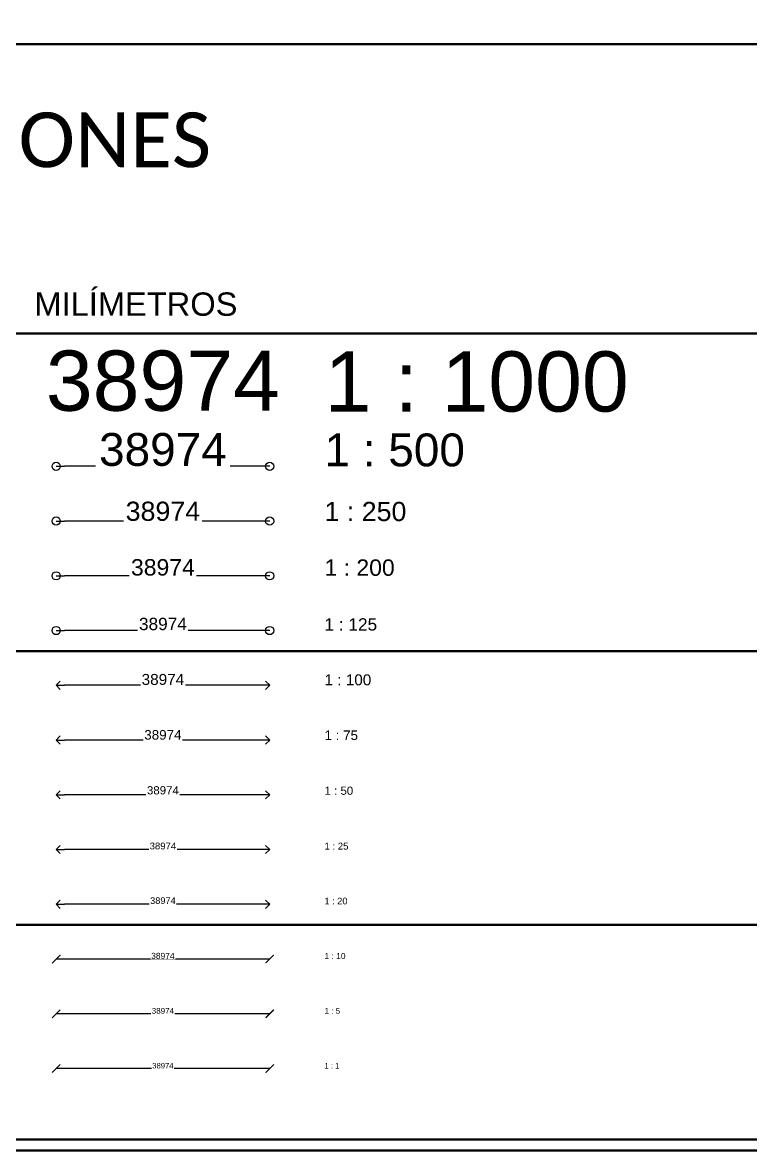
# Paper-space layout 'Dimensiones_cajasXM' of a CAD drawing. Header units: metres. Extents: x -968 to 2373, y -423 to 894.
# Drawn here: x -447.1 to -314.2, y -422.6 to -216.6 of the extents above; entities that cross this region are included whole.
import ezdxf

# ---------------------------------------------------------------- set-up
doc = ezdxf.new("R2010")
doc.units = ezdxf.units.M
doc.layers.get('0').update_dxf_attribs({"color": 255, "plot": 0})
doc.layers.get('Defpoints').update_dxf_attribs({"color": 255})
doc.layers.add('G-Title_layouts', color=7, linetype='Continuous', lineweight=50, true_color=0x323232)
doc.styles.get("Standard").update_dxf_attribs({"font": 'Candara.ttf'})
doc.styles.add('T1-1', font='Arial.ttf', dxfattribs={"height": 1})
doc.styles.add('T1-10', font='Arial.ttf', dxfattribs={"height": 1.1})
doc.styles.add('T1-100', font='Arial.ttf', dxfattribs={"height": 2})
doc.styles.add('T1-1000', font='Arial.ttf', dxfattribs={"height": 11})
doc.styles.add('T1-125', font='Arial.ttf', dxfattribs={"height": 2.25})
doc.styles.add('T1-20', font='Arial.ttf', dxfattribs={"height": 1.2})
doc.styles.add('T1-200', font='Arial.ttf', dxfattribs={"height": 3})
doc.styles.add('T1-25', font='Arial.ttf', dxfattribs={"height": 1.25})
doc.styles.add('T1-250', font='Arial.ttf', dxfattribs={"height": 3.5})
doc.styles.add('T1-5', font='Arial.ttf', dxfattribs={"height": 1.05})
doc.styles.add('T1-50', font='Arial.ttf', dxfattribs={"height": 1.5})
doc.styles.add('T1-500', font='Arial.ttf', dxfattribs={"height": 6})
doc.styles.add('T1-75', font='Arial.ttf', dxfattribs={"height": 1.75})
doc.dimstyles.new('CTDi 1-1 mm', dxfattribs={"dimtxt": 1, "dimasz": 0.001, "dimexe": 0, "dimexo": 0, "dimgap": 0.001, "dimtad": 1, "dimdec": 0, "dimlfac": 100, "dimzin": 0, "dimdsep": 46, "dimtxsty": 'T1-1', "dimcen": 0.01, "dimclrd": 167, "dimclre": 167, "dimclrt": 136, "dimadec": 0, "dimazin": 0, "dimtfac": 1, "dimtdec": 0, "dimtofl": 0, "dimtmove": 0, "dimatfit": 3, "dimfxl": 1, "dimtfill": 1, "dimtolj": 1, "dimtzin": 0, "dimarcsym": 0})
doc.dimstyles.new('CTDi 1-10 mm', dxfattribs={"dimtxt": 1.1, "dimasz": 0.01, "dimexe": 0, "dimexo": 0, "dimgap": 0.01, "dimtad": 1, "dimdec": 0, "dimlfac": 100, "dimzin": 0, "dimdsep": 46, "dimtxsty": 'T1-10', "dimcen": 0.1, "dimclrd": 167, "dimclre": 167, "dimclrt": 136, "dimadec": 0, "dimazin": 0, "dimtfac": 1, "dimtdec": 0, "dimtofl": 0, "dimtmove": 0, "dimatfit": 3, "dimfxl": 1, "dimtfill": 1, "dimtolj": 1, "dimtzin": 0, "dimarcsym": 0})
doc.dimstyles.new('CTDi 1-100 mm', dxfattribs={"dimtxt": 2, "dimasz": 0.15, "dimexe": 0, "dimexo": 0, "dimgap": 0.05, "dimtad": 1, "dimdec": 0, "dimlfac": 100, "dimzin": 0, "dimdsep": 46, "dimtxsty": 'T1-100', "dimcen": 0.2, "dimclrd": 167, "dimclre": 167, "dimclrt": 136, "dimadec": 0, "dimazin": 0, "dimtfac": 1, "dimtdec": 0, "dimtofl": 0, "dimtmove": 0, "dimatfit": 3, "dimfxl": 1, "dimtfill": 1, "dimtolj": 1, "dimtzin": 0, "dimarcsym": 0})
doc.dimstyles.new('CTDi 1-1000 mm', dxfattribs={"dimtxt": 11, "dimasz": 0.5, "dimexe": 0, "dimexo": 0, "dimgap": 0, "dimtad": 1, "dimdec": 0, "dimlfac": 100, "dimzin": 0, "dimdsep": 46, "dimtxsty": 'T1-1000', "dimcen": 3, "dimclrd": 167, "dimclre": 167, "dimclrt": 136, "dimadec": 0, "dimazin": 0, "dimtfac": 1, "dimtdec": 0, "dimtofl": 0, "dimtmove": 0, "dimatfit": 3, "dimfxl": 1, "dimtfill": 1, "dimtolj": 1, "dimtzin": 0, "dimarcsym": 0})
doc.dimstyles.new('CTDi 1-125 mm', dxfattribs={"dimtxt": 2.25, "dimasz": 0.15, "dimexe": 0, "dimexo": 0, "dimgap": 0.05, "dimtad": 1, "dimdec": 0, "dimlfac": 100, "dimzin": 0, "dimdsep": 46, "dimtxsty": 'T1-125', "dimcen": 0.2, "dimclrd": 167, "dimclre": 167, "dimclrt": 136, "dimadec": 0, "dimazin": 0, "dimtfac": 1, "dimtdec": 0, "dimtofl": 0, "dimtmove": 0, "dimatfit": 3, "dimfxl": 1, "dimtfill": 1, "dimtolj": 1, "dimtzin": 0, "dimarcsym": 0})
doc.dimstyles.new('CTDi 1-200 mm', dxfattribs={"dimtxt": 3, "dimasz": 0.25, "dimexe": 0, "dimexo": 0, "dimgap": 0.01, "dimtad": 1, "dimdec": 0, "dimlfac": 100, "dimzin": 0, "dimdsep": 46, "dimtxsty": 'T1-200', "dimcen": 0.2, "dimclrd": 167, "dimclre": 167, "dimclrt": 136, "dimadec": 0, "dimazin": 0, "dimtfac": 1, "dimtdec": 0, "dimtofl": 0, "dimtmove": 0, "dimatfit": 3, "dimfxl": 1, "dimtfill": 1, "dimtolj": 1, "dimtzin": 0, "dimarcsym": 0})
doc.dimstyles.new('CTDi 1-25 mm', dxfattribs={"dimtxt": 1.25, "dimasz": 0.04, "dimexe": 0, "dimexo": 0, "dimgap": 0.01, "dimtad": 1, "dimdec": 0, "dimlfac": 100, "dimzin": 0, "dimdsep": 46, "dimtxsty": 'T1-25', "dimcen": 0.1, "dimclrd": 167, "dimclre": 167, "dimclrt": 136, "dimadec": 0, "dimazin": 0, "dimtfac": 1, "dimtdec": 0, "dimtofl": 0, "dimtmove": 0, "dimatfit": 3, "dimfxl": 1, "dimtfill": 1, "dimtolj": 1, "dimtzin": 0, "dimarcsym": 0})
doc.dimstyles.new('CTDi 1-250 mm', dxfattribs={"dimtxt": 3.5, "dimasz": 0.3, "dimexe": 0, "dimexo": 0, "dimgap": 0, "dimtad": 1, "dimdec": 0, "dimlfac": 100, "dimzin": 0, "dimdsep": 46, "dimtxsty": 'T1-250', "dimcen": 0.2, "dimclrd": 167, "dimclre": 167, "dimclrt": 136, "dimadec": 0, "dimazin": 0, "dimtfac": 1, "dimtdec": 0, "dimtofl": 0, "dimtmove": 0, "dimatfit": 3, "dimfxl": 1, "dimtfill": 1, "dimtolj": 1, "dimtzin": 0, "dimarcsym": 0})
doc.dimstyles.new('CTDi 1-5 mm', dxfattribs={"dimtxt": 1.05, "dimasz": 0.008, "dimexe": 0, "dimexo": 0, "dimgap": 0.001, "dimtad": 1, "dimdec": 0, "dimlfac": 100, "dimzin": 0, "dimdsep": 46, "dimtxsty": 'T1-5', "dimcen": 0.01, "dimclrd": 167, "dimclre": 167, "dimclrt": 136, "dimadec": 0, "dimazin": 0, "dimtfac": 1, "dimtdec": 0, "dimtofl": 0, "dimtmove": 0, "dimatfit": 3, "dimfxl": 1, "dimtfill": 1, "dimtolj": 1, "dimtzin": 0, "dimarcsym": 0})
doc.dimstyles.new('CTDi 1-500 mm', dxfattribs={"dimtxt": 6, "dimasz": 0.25, "dimexe": 0, "dimexo": 0, "dimgap": 0, "dimtad": 1, "dimdec": 0, "dimlfac": 100, "dimzin": 0, "dimdsep": 46, "dimtxsty": 'T1-500', "dimcen": 0.5, "dimclrd": 167, "dimclre": 167, "dimclrt": 136, "dimadec": 0, "dimazin": 0, "dimtfac": 1, "dimtdec": 0, "dimtofl": 0, "dimtmove": 0, "dimatfit": 3, "dimfxl": 1, "dimtfill": 1, "dimtolj": 1, "dimtzin": 0, "dimarcsym": 0})
doc.dimstyles.new('CTDi 1-75 mm', dxfattribs={"dimtxt": 1.75, "dimasz": 0.1, "dimexe": 0, "dimexo": 0, "dimgap": 0.05, "dimtad": 1, "dimdec": 0, "dimlfac": 100, "dimzin": 0, "dimdsep": 46, "dimtxsty": 'T1-75', "dimcen": 0.2, "dimclrd": 167, "dimclre": 167, "dimclrt": 136, "dimadec": 0, "dimazin": 0, "dimtfac": 1, "dimtdec": 0, "dimtofl": 0, "dimtmove": 0, "dimatfit": 3, "dimfxl": 1, "dimtfill": 1, "dimtolj": 1, "dimtzin": 0, "dimarcsym": 0})

# ---------------------------------------------------------------- blocks, each defined once
blk = doc.blocks.new('_ArchTick')
at = {"color": 0, "linetype": 'ByBlock', "const_width": 0.15}
blk.add_lwpolyline([(-0.5, -0.5), (0.5, 0.5)], dxfattribs=at)
blk = doc.blocks.new('*D240')
at = {"layer": 'Defpoints', "color": 0, "transparency": 16777216}
for p in [(-440.95, -407.63), (-440.95, -407.63), (-401.98, -407.63)]:
    blk.add_point(p, dxfattribs=at)
at = {"layer": 'G-Title_layouts', "color": 167, "lineweight": -2, "transparency": 16777216}
blk.add_line((-401.98, -407.63), (-440.95, -407.63), dxfattribs=at)
at = {"layer": 'G-Title_layouts', "color": 167, "lineweight": -2, "transparency": 16777216, "xscale": 1.5, "yscale": 1.5, "zscale": 1.5, "rotation": 180}
blk.add_blockref('_ArchTick', (-440.95, -407.63), dxfattribs=at)
at = {"layer": 'G-Title_layouts', "color": 167, "lineweight": -2, "transparency": 16777216, "xscale": 1.5, "yscale": 1.5, "zscale": 1.5}
blk.add_blockref('_ArchTick', (-401.98, -407.63), dxfattribs=at)
at = {"layer": 'G-Title_layouts', "color": 136, "transparency": 16777216, "insert": (-421.47, -407.12), "char_height": 1, "attachment_point": 5, "style": 'T1-1', "bg_fill": 3, "box_fill_scale": 1.1, "bg_fill_color": 256, "bg_fill_true_color": 13158600, "bg_fill_transparency": 0}
blk.add_mtext('\\A1;38974', dxfattribs=at)
blk = doc.blocks.new('*D241')
at = {"layer": 'Defpoints', "color": 0, "transparency": 16777216}
for p in [(-440.95, -397.63), (-440.95, -397.63), (-401.98, -397.63)]:
    blk.add_point(p, dxfattribs=at)
at = {"layer": 'G-Title_layouts', "color": 167, "lineweight": -2, "transparency": 16777216}
blk.add_line((-401.98, -397.63), (-440.95, -397.63), dxfattribs=at)
at = {"layer": 'G-Title_layouts', "color": 167, "lineweight": -2, "transparency": 16777216, "xscale": 1.5, "yscale": 1.5, "zscale": 1.5, "rotation": 180}
blk.add_blockref('_ArchTick', (-440.95, -397.63), dxfattribs=at)
at = {"layer": 'G-Title_layouts', "color": 167, "lineweight": -2, "transparency": 16777216, "xscale": 1.5, "yscale": 1.5, "zscale": 1.5}
blk.add_blockref('_ArchTick', (-401.98, -397.63), dxfattribs=at)
at = {"layer": 'G-Title_layouts', "color": 136, "transparency": 16777216, "insert": (-421.47, -397.1), "char_height": 1.05, "attachment_point": 5, "style": 'T1-5', "bg_fill": 3, "box_fill_scale": 1.1, "bg_fill_color": 256, "bg_fill_true_color": 13158600, "bg_fill_transparency": 0}
blk.add_mtext('\\A1;38974', dxfattribs=at)
blk = doc.blocks.new('*D242')
at = {"layer": 'Defpoints', "color": 0, "transparency": 16777216}
for p in [(-440.95, -387.63), (-440.95, -387.63), (-401.98, -387.63)]:
    blk.add_point(p, dxfattribs=at)
at = {"layer": 'G-Title_layouts', "color": 167, "lineweight": -2, "transparency": 16777216}
blk.add_line((-401.98, -387.63), (-440.95, -387.63), dxfattribs=at)
at = {"layer": 'G-Title_layouts', "color": 167, "lineweight": -2, "transparency": 16777216, "xscale": 1.5, "yscale": 1.5, "zscale": 1.5, "rotation": 180}
blk.add_blockref('_ArchTick', (-440.95, -387.63), dxfattribs=at)
at = {"layer": 'G-Title_layouts', "color": 167, "lineweight": -2, "transparency": 16777216, "xscale": 1.5, "yscale": 1.5, "zscale": 1.5}
blk.add_blockref('_ArchTick', (-401.98, -387.63), dxfattribs=at)
at = {"layer": 'G-Title_layouts', "color": 136, "transparency": 16777216, "insert": (-421.47, -387.06), "char_height": 1.1, "attachment_point": 5, "style": 'T1-10', "bg_fill": 3, "box_fill_scale": 1.1, "bg_fill_color": 256, "bg_fill_true_color": 13158600, "bg_fill_transparency": 0}
blk.add_mtext('\\A1;38974', dxfattribs=at)
blk = doc.blocks.new('_Open90')
at = {"color": 0, "linetype": 'ByBlock', "lineweight": -2}
for p, q in [((0, 0), (-1, 0)), ((-0.5, 0.5), (0, 0)), ((0, 0), (-0.5, -0.5))]:
    blk.add_line(p, q, dxfattribs=at)
blk = doc.blocks.new('*D243')
at = {"layer": 'Defpoints', "color": 0, "transparency": 16777216}
for p in [(-440.95, -367.63), (-440.95, -367.63), (-401.98, -367.63)]:
    blk.add_point(p, dxfattribs=at)
at = {"layer": 'G-Title_layouts', "color": 167, "lineweight": -2, "transparency": 16777216}
blk.add_line((-403.48, -367.63), (-439.45, -367.63), dxfattribs=at)
at = {"layer": 'G-Title_layouts', "color": 167, "lineweight": -2, "transparency": 16777216, "xscale": 1.5, "yscale": 1.5, "zscale": 1.5, "rotation": 180}
blk.add_blockref('_Open90', (-440.95, -367.63), dxfattribs=at)
at = {"layer": 'G-Title_layouts', "color": 167, "lineweight": -2, "transparency": 16777216, "xscale": 1.5, "yscale": 1.5, "zscale": 1.5}
blk.add_blockref('_Open90', (-401.98, -367.63), dxfattribs=at)
at = {"layer": 'G-Title_layouts', "color": 136, "transparency": 16777216, "insert": (-421.47, -366.99), "char_height": 1.25, "attachment_point": 5, "style": 'T1-25', "bg_fill": 3, "box_fill_scale": 1.1, "bg_fill_color": 256, "bg_fill_true_color": 13158600, "bg_fill_transparency": 0}
blk.add_mtext('\\A1;38974', dxfattribs=at)
blk = doc.blocks.new('*D244')
at = {"layer": 'Defpoints', "color": 0, "transparency": 16777216}
for p in [(-440.95, -337.63), (-440.95, -337.63), (-401.98, -337.63)]:
    blk.add_point(p, dxfattribs=at)
at = {"layer": 'G-Title_layouts', "color": 167, "lineweight": -2, "transparency": 16777216}
blk.add_line((-403.48, -337.63), (-439.45, -337.63), dxfattribs=at)
at = {"layer": 'G-Title_layouts', "color": 167, "lineweight": -2, "transparency": 16777216, "xscale": 1.5, "yscale": 1.5, "zscale": 1.5, "rotation": 180}
blk.add_blockref('_Open90', (-440.95, -337.63), dxfattribs=at)
at = {"layer": 'G-Title_layouts', "color": 167, "lineweight": -2, "transparency": 16777216, "xscale": 1.5, "yscale": 1.5, "zscale": 1.5}
blk.add_blockref('_Open90', (-401.98, -337.63), dxfattribs=at)
at = {"layer": 'G-Title_layouts', "color": 136, "transparency": 16777216, "insert": (-421.47, -336.57), "char_height": 2, "attachment_point": 5, "style": 'T1-100', "bg_fill": 3, "box_fill_scale": 1.1, "bg_fill_color": 256, "bg_fill_true_color": 13158600, "bg_fill_transparency": 0}
blk.add_mtext('\\A1;38974', dxfattribs=at)
blk = doc.blocks.new('*D245')
at = {"layer": 'Defpoints', "color": 0, "transparency": 16777216}
for p in [(-440.95, -347.63), (-440.95, -347.63), (-401.98, -347.63)]:
    blk.add_point(p, dxfattribs=at)
at = {"layer": 'G-Title_layouts', "color": 167, "lineweight": -2, "transparency": 16777216}
blk.add_line((-403.48, -347.63), (-439.45, -347.63), dxfattribs=at)
at = {"layer": 'G-Title_layouts', "color": 167, "lineweight": -2, "transparency": 16777216, "xscale": 1.5, "yscale": 1.5, "zscale": 1.5, "rotation": 180}
blk.add_blockref('_Open90', (-440.95, -347.63), dxfattribs=at)
at = {"layer": 'G-Title_layouts', "color": 167, "lineweight": -2, "transparency": 16777216, "xscale": 1.5, "yscale": 1.5, "zscale": 1.5}
blk.add_blockref('_Open90', (-401.98, -347.63), dxfattribs=at)
at = {"layer": 'G-Title_layouts', "color": 136, "transparency": 16777216, "insert": (-421.47, -346.69), "char_height": 1.75, "attachment_point": 5, "style": 'T1-75', "bg_fill": 3, "box_fill_scale": 1.1, "bg_fill_color": 256, "bg_fill_true_color": 13158600, "bg_fill_transparency": 0}
blk.add_mtext('\\A1;38974', dxfattribs=at)
blk = doc.blocks.new('_Origin')
at = {"color": 0, "linetype": 'ByBlock', "lineweight": -2}
blk.add_line((0, 0), (-1, 0), dxfattribs=at)
blk.add_circle((0, 0), 0.5, dxfattribs=at)
blk = doc.blocks.new('*D246')
at = {"layer": 'Defpoints', "color": 0, "transparency": 16777216}
for p in [(-440.95, -327.63), (-440.95, -327.63), (-401.98, -327.63)]:
    blk.add_point(p, dxfattribs=at)
at = {"layer": 'G-Title_layouts', "color": 167, "lineweight": -2, "transparency": 16777216}
blk.add_line((-403.48, -327.63), (-439.45, -327.63), dxfattribs=at)
at = {"layer": 'G-Title_layouts', "color": 167, "lineweight": -2, "transparency": 16777216, "xscale": 1.5, "yscale": 1.5, "zscale": 1.5, "rotation": 180}
blk.add_blockref('_Origin', (-440.95, -327.63), dxfattribs=at)
at = {"layer": 'G-Title_layouts', "color": 167, "lineweight": -2, "transparency": 16777216, "xscale": 1.5, "yscale": 1.5, "zscale": 1.5}
blk.add_blockref('_Origin', (-401.98, -327.63), dxfattribs=at)
at = {"layer": 'G-Title_layouts', "color": 136, "transparency": 16777216, "insert": (-421.47, -326.44), "char_height": 2.25, "attachment_point": 5, "style": 'T1-125', "bg_fill": 3, "box_fill_scale": 1.1, "bg_fill_color": 256, "bg_fill_true_color": 13158600, "bg_fill_transparency": 0}
blk.add_mtext('\\A1;38974', dxfattribs=at)
blk = doc.blocks.new('*D247')
at = {"layer": 'Defpoints', "color": 0, "transparency": 16777216}
for p in [(-440.95, -317.63), (-440.95, -317.63), (-401.98, -317.63)]:
    blk.add_point(p, dxfattribs=at)
at = {"layer": 'G-Title_layouts', "color": 167, "lineweight": -2, "transparency": 16777216}
blk.add_line((-403.48, -317.63), (-439.45, -317.63), dxfattribs=at)
at = {"layer": 'G-Title_layouts', "color": 167, "lineweight": -2, "transparency": 16777216, "xscale": 1.5, "yscale": 1.5, "zscale": 1.5, "rotation": 180}
blk.add_blockref('_Origin', (-440.95, -317.63), dxfattribs=at)
at = {"layer": 'G-Title_layouts', "color": 167, "lineweight": -2, "transparency": 16777216, "xscale": 1.5, "yscale": 1.5, "zscale": 1.5}
blk.add_blockref('_Origin', (-401.98, -317.63), dxfattribs=at)
at = {"layer": 'G-Title_layouts', "color": 136, "transparency": 16777216, "insert": (-421.47, -316.1), "char_height": 3, "attachment_point": 5, "style": 'T1-200', "bg_fill": 3, "box_fill_scale": 1.1, "bg_fill_color": 256, "bg_fill_true_color": 13158600, "bg_fill_transparency": 0}
blk.add_mtext('\\A1;38974', dxfattribs=at)
blk = doc.blocks.new('*D248')
at = {"layer": 'Defpoints', "color": 0, "transparency": 16777216}
for p in [(-440.95, -307.63), (-440.95, -307.63), (-401.98, -307.63)]:
    blk.add_point(p, dxfattribs=at)
at = {"layer": 'G-Title_layouts', "color": 167, "lineweight": -2, "transparency": 16777216}
blk.add_line((-403.48, -307.63), (-439.45, -307.63), dxfattribs=at)
at = {"layer": 'G-Title_layouts', "color": 167, "lineweight": -2, "transparency": 16777216, "xscale": 1.5, "yscale": 1.5, "zscale": 1.5, "rotation": 180}
blk.add_blockref('_Origin', (-440.95, -307.63), dxfattribs=at)
at = {"layer": 'G-Title_layouts', "color": 167, "lineweight": -2, "transparency": 16777216, "xscale": 1.5, "yscale": 1.5, "zscale": 1.5}
blk.add_blockref('_Origin', (-401.98, -307.63), dxfattribs=at)
at = {"layer": 'G-Title_layouts', "color": 136, "transparency": 16777216, "insert": (-421.47, -305.86), "char_height": 3.5, "attachment_point": 5, "style": 'T1-250', "bg_fill": 3, "box_fill_scale": 1.1, "bg_fill_color": 256, "bg_fill_true_color": 13158600, "bg_fill_transparency": 0}
blk.add_mtext('\\A1;38974', dxfattribs=at)
blk = doc.blocks.new('*D249')
at = {"layer": 'Defpoints', "color": 0, "transparency": 16777216}
for p in [(-440.95, -297.63), (-440.95, -297.63), (-401.98, -297.63)]:
    blk.add_point(p, dxfattribs=at)
at = {"layer": 'G-Title_layouts', "color": 167, "lineweight": -2, "transparency": 16777216}
blk.add_line((-403.48, -297.63), (-439.45, -297.63), dxfattribs=at)
at = {"layer": 'G-Title_layouts', "color": 167, "lineweight": -2, "transparency": 16777216, "xscale": 1.5, "yscale": 1.5, "zscale": 1.5, "rotation": 180}
blk.add_blockref('_Origin', (-440.95, -297.63), dxfattribs=at)
at = {"layer": 'G-Title_layouts', "color": 167, "lineweight": -2, "transparency": 16777216, "xscale": 1.5, "yscale": 1.5, "zscale": 1.5}
blk.add_blockref('_Origin', (-401.98, -297.63), dxfattribs=at)
at = {"layer": 'G-Title_layouts', "color": 136, "transparency": 16777216, "insert": (-421.47, -294.59), "char_height": 6, "attachment_point": 5, "style": 'T1-500', "bg_fill": 3, "box_fill_scale": 1.1, "bg_fill_color": 256, "bg_fill_true_color": 13158600, "bg_fill_transparency": 0}
blk.add_mtext('\\A1;38974', dxfattribs=at)
blk = doc.blocks.new('*D250')
at = {"layer": 'G-Title_layouts', "color": 167, "lineweight": -2, "transparency": 16777216}
blk.add_line((-403.48, -287.63), (-439.45, -287.63), dxfattribs=at)
at = {"layer": 'G-Title_layouts', "color": 167, "lineweight": -2, "transparency": 16777216, "xscale": 1.5, "yscale": 1.5, "zscale": 1.5, "rotation": 180}
blk.add_blockref('_Origin', (-440.95, -287.63), dxfattribs=at)
at = {"layer": 'G-Title_layouts', "color": 167, "lineweight": -2, "transparency": 16777216, "xscale": 1.5, "yscale": 1.5, "zscale": 1.5}
blk.add_blockref('_Origin', (-401.98, -287.63), dxfattribs=at)
at = {"layer": 'G-Title_layouts', "color": 136, "transparency": 16777216, "insert": (-421.47, -282.06), "char_height": 11, "attachment_point": 5, "style": 'T1-1000', "bg_fill": 3, "box_fill_scale": 1.1, "bg_fill_color": 256, "bg_fill_true_color": 13158600, "bg_fill_transparency": 0}
blk.add_mtext('\\A1;38974', dxfattribs=at)
at = {"layer": 'Defpoints', "color": 0, "transparency": 16777216}
for p in [(-440.95, -287.63), (-440.95, -287.63), (-401.98, -287.63)]:
    blk.add_point(p, dxfattribs=at)
blk = doc.blocks.new('*D252')
at = {"layer": 'Defpoints', "color": 0, "transparency": 16777216}
for p in [(-440.95, -357.63), (-440.95, -357.63), (-401.98, -357.63)]:
    blk.add_point(p, dxfattribs=at)
at = {"layer": 'G-Title_layouts', "color": 167, "lineweight": -2, "transparency": 16777216}
blk.add_line((-403.48, -357.63), (-439.45, -357.63), dxfattribs=at)
at = {"layer": 'G-Title_layouts', "color": 167, "lineweight": -2, "transparency": 16777216, "xscale": 1.5, "yscale": 1.5, "zscale": 1.5, "rotation": 180}
blk.add_blockref('_Open90', (-440.95, -357.63), dxfattribs=at)
at = {"layer": 'G-Title_layouts', "color": 167, "lineweight": -2, "transparency": 16777216, "xscale": 1.5, "yscale": 1.5, "zscale": 1.5}
blk.add_blockref('_Open90', (-401.98, -357.63), dxfattribs=at)
at = {"layer": 'G-Title_layouts', "color": 136, "transparency": 16777216, "insert": (-421.47, -356.82), "char_height": 1.5, "attachment_point": 5, "style": 'T1-50', "bg_fill": 3, "box_fill_scale": 1.1, "bg_fill_color": 256, "bg_fill_true_color": 13158600, "bg_fill_transparency": 0}
blk.add_mtext('\\A1;38974', dxfattribs=at)
blk = doc.blocks.new('*D253')
at = {"layer": 'Defpoints', "color": 0, "transparency": 16777216}
for p in [(-440.95, -377.63), (-440.95, -377.63), (-401.98, -377.63)]:
    blk.add_point(p, dxfattribs=at)
at = {"layer": 'G-Title_layouts', "color": 167, "lineweight": -2, "transparency": 16777216}
blk.add_line((-403.48, -377.63), (-439.45, -377.63), dxfattribs=at)
at = {"layer": 'G-Title_layouts', "color": 167, "lineweight": -2, "transparency": 16777216, "xscale": 1.5, "yscale": 1.5, "zscale": 1.5, "rotation": 180}
blk.add_blockref('_Open90', (-440.95, -377.63), dxfattribs=at)
at = {"layer": 'G-Title_layouts', "color": 167, "lineweight": -2, "transparency": 16777216, "xscale": 1.5, "yscale": 1.5, "zscale": 1.5}
blk.add_blockref('_Open90', (-401.98, -377.63), dxfattribs=at)
at = {"layer": 'G-Title_layouts', "color": 136, "transparency": 16777216, "insert": (-421.47, -376.97), "char_height": 1.2, "attachment_point": 5, "style": 'T1-20', "bg_fill": 3, "box_fill_scale": 1.1, "bg_fill_color": 256, "bg_fill_true_color": 13158600, "bg_fill_transparency": 0}
blk.add_mtext('\\A1;38974', dxfattribs=at)

psp = doc.layouts.new('Dimensiones_cajasXM')

# ---------------------------------------------------------------- linework, layer by layer
at = {"layer": 'G-Title_layouts', "linetype": 'Continuous', "lineweight": 50}
for p, q in [((-497.9287, -273.3808), (-77.9287, -273.3808)), ((-77.9287, -331.3808), (-497.9287, -331.3808)), ((-497.9287, -381.3808), (-77.9287, -381.3808))]:
    psp.add_line(p, q, dxfattribs=at)
at = {"layer": 'G-Title_layouts'}
psp.add_lwpolyline([(-715.6998, -0.4907), (-71.4498, -0.2368), (-71.4498, -220.4272), (-715.6998, -220.5541)], close=True, dxfattribs=at)

# ---------------------------------------------------------------- texts
for s, height, style, p in [('MILÍMETROS', 4.26338, 'T1-500', (-444.9262, -270.1308)), ('1 : 1000', 11, 'T1-1000', (-391.9787, -287.6308)), ('1 : 500', 6, 'T1-500', (-391.9787, -297.6308)), ('1 : 250', 3.5, 'T1-250', (-391.9787, -307.6308)), ('1 : 200', 3, 'T1-200', (-391.9787, -317.6308)), ('1 : 125', 2.25, 'T1-125', (-391.9787, -327.6308)), ('1 : 100', 2, 'T1-100', (-391.9787, -337.6308)), ('1 : 75', 1.75, 'T1-75', (-391.9787, -347.6308)), ('1 : 50', 1.5, 'T1-50', (-391.9787, -357.6308)), ('1 : 25', 1.25, 'T1-25', (-391.9787, -367.6308)), ('1 : 20', 1.2, 'T1-20', (-391.9787, -377.6308)), ('1 : 10', 1.1, 'T1-10', (-391.9787, -387.6308)), ('1 : 5', 1.05, 'T1-5', (-391.9787, -397.6308)), ('1 : 1', 1, 'T1-1', (-391.9787, -407.6308))]:
    psp.add_text(s, height=height, dxfattribs=dict(at, style=style)).set_placement(p)
at = {"layer": 'G-Title_layouts', "insert": (-506.0748, -232.9907), "char_height": 10, "attachment_point": 1}
psp.add_mtext_dynamic_manual_height_columns('ANOTACIONES', width=841, gutter_width=50, heights=[0], dxfattribs=at)

# ---------------------------------------------------------------- dimensions: what is measured, and where the dimension line sits
at = {"layer": 'G-Title_layouts'}
for base, p1, p2, dimstyle, override, picture, middle in [((-440.9524, -287.6308), (-401.9787, -287.6308), (-440.9524, -287.6308), 'CTDi 1-1000 mm', {"dimscale": 1, "dimasz": 1.5, "dimlfac": 1000, "dimblk1": 'Origin', "dimblk2": 'Origin', "dimsah": 1}, '*D250', (-421.4656, -287.6308)), ((-440.9524, -297.6308), (-401.9787, -297.6308), (-440.9524, -297.6308), 'CTDi 1-500 mm', {"dimscale": 1, "dimasz": 1.5, "dimlfac": 1000, "dimblk1": 'Origin', "dimblk2": 'Origin', "dimsah": 1}, '*D249', (-421.4656, -297.6308)), ((-440.9524, -307.6308), (-401.9787, -307.6308), (-440.9524, -307.6308), 'CTDi 1-250 mm', {"dimscale": 1, "dimasz": 1.5, "dimlfac": 1000, "dimblk1": 'Origin', "dimblk2": 'Origin', "dimsah": 1}, '*D248', (-421.4656, -307.6308)), ((-440.9524, -317.6308), (-401.9787, -317.6308), (-440.9524, -317.6308), 'CTDi 1-200 mm', {"dimscale": 1, "dimasz": 1.5, "dimlfac": 1000, "dimblk1": 'Origin', "dimblk2": 'Origin', "dimsah": 1}, '*D247', (-421.4656, -317.6308)), ((-440.9524, -327.6308), (-401.9787, -327.6308), (-440.9524, -327.6308), 'CTDi 1-125 mm', {"dimscale": 1, "dimasz": 1.5, "dimlfac": 1000, "dimblk1": 'Origin', "dimblk2": 'Origin', "dimsah": 1}, '*D246', (-421.4656, -327.6308)), ((-440.9524, -337.6308), (-401.9787, -337.6308), (-440.9524, -337.6308), 'CTDi 1-100 mm', {"dimscale": 1, "dimasz": 1.5, "dimlfac": 1000, "dimblk1": 'Open90', "dimblk2": 'Open90', "dimsah": 1}, '*D244', (-421.4656, -337.6308)), ((-440.9524, -347.6308), (-401.9787, -347.6308), (-440.9524, -347.6308), 'CTDi 1-75 mm', {"dimscale": 1, "dimasz": 1.5, "dimlfac": 1000, "dimblk1": 'Open90', "dimblk2": 'Open90', "dimsah": 1}, '*D245', (-421.4656, -347.6308)), ((-440.9524, -357.6308), (-401.9787, -357.6308), (-440.9524, -357.6308), 'CTDi 1-75 mm', {"dimscale": 1, "dimasz": 1.5, "dimlfac": 1000, "dimtxsty": 'T1-50', "dimblk1": 'Open90', "dimblk2": 'Open90', "dimsah": 1}, '*D252', (-421.4656, -357.6308)), ((-440.9524, -367.6308), (-401.9787, -367.6308), (-440.9524, -367.6308), 'CTDi 1-25 mm', {"dimscale": 1, "dimasz": 1.5, "dimlfac": 1000, "dimblk1": 'Open90', "dimblk2": 'Open90', "dimsah": 1}, '*D243', (-421.4656, -367.6308)), ((-440.9524, -377.6308), (-401.9787, -377.6308), (-440.9524, -377.6308), 'CTDi 1-75 mm', {"dimscale": 1, "dimasz": 1.5, "dimlfac": 1000, "dimtxsty": 'T1-20', "dimblk1": 'Open90', "dimblk2": 'Open90', "dimsah": 1}, '*D253', (-421.4656, -377.6308)), ((-440.9524, -387.6308), (-401.9787, -387.6308), (-440.9524, -387.6308), 'CTDi 1-10 mm', {"dimscale": 1, "dimasz": 1.5, "dimlfac": 1000, "dimblk1": 'ArchTick', "dimblk2": 'ArchTick', "dimsah": 1}, '*D242', (-421.4656, -387.6308)), ((-440.9524, -397.6308), (-401.9787, -397.6308), (-440.9524, -397.6308), 'CTDi 1-5 mm', {"dimscale": 1, "dimasz": 1.5, "dimlfac": 1000, "dimblk1": 'ArchTick', "dimblk2": 'ArchTick', "dimsah": 1}, '*D241', (-421.4656, -397.6308)), ((-440.9524, -407.6308), (-401.9787, -407.6308), (-440.9524, -407.6308), 'CTDi 1-1 mm', {"dimscale": 1, "dimasz": 1.5, "dimlfac": 1000, "dimblk1": 'ArchTick', "dimblk2": 'ArchTick', "dimsah": 1}, '*D240', (-421.4656, -407.6308))]:
    dim = psp.add_linear_dim(base=base, p1=p1, p2=p2, dimstyle=dimstyle, override=override, dxfattribs=at)
    dim.commit()
    dim.dimension.update_dxf_attribs({"geometry": picture, "text_midpoint": middle, "dimtype": 160})

# ---------------------------------------------------------------- next in the draw order: linework, layer by layer
for points in [[(-967.6998, 1.5093), (-69.4498, 1.5093), (-69.4498, -422.593), (-967.6998, -422.593)], [(-518.5748, -220.4907), (-71.4498, -220.4907), (-71.4498, -420.593), (-518.5748, -420.593)]]:
    psp.add_lwpolyline(points, close=True, dxfattribs=at)

doc.saveas('drawing.dxf')
